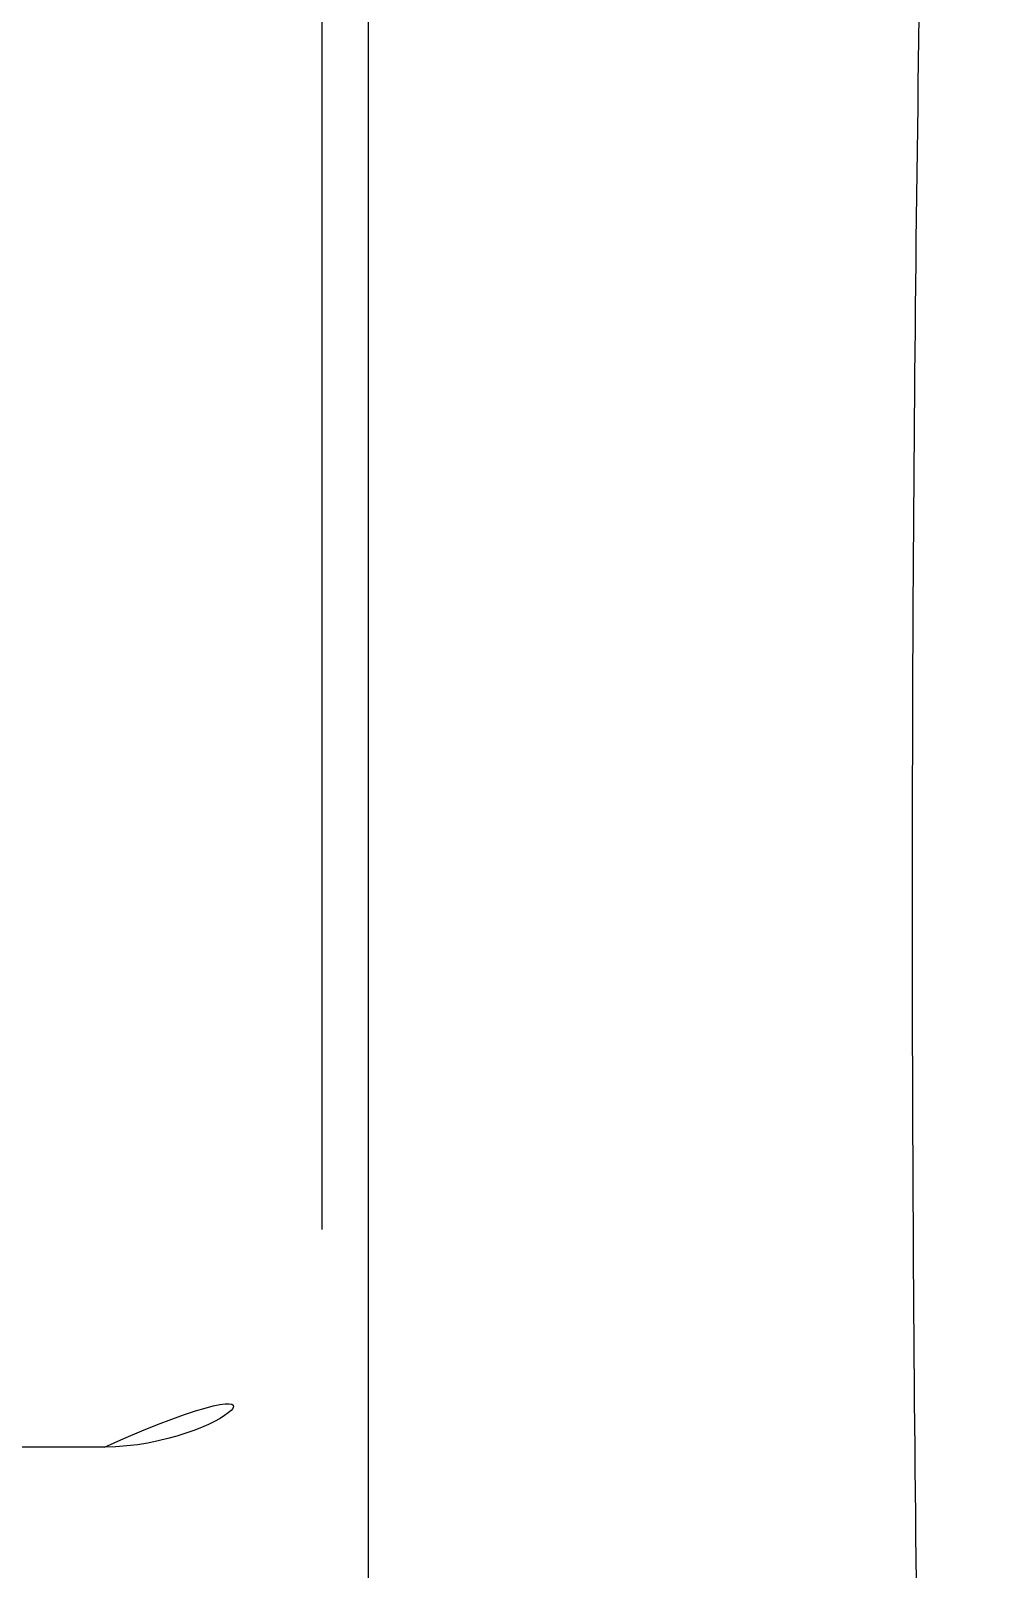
# Model space of a CAD drawing. Extents: x 16296660632 to 16296676784, y -37409619871 to -37409616699.
# Drawn here: x 16296675547.19 to 16296675577.86, y -37409617348.31 to -37409617298.78 of the extents above; entities that cross this region are included whole.
import ezdxf

# ---------------------------------------------------------------- set-up
doc = ezdxf.new("R2010")
doc.units = 0
doc.header["$LTSCALE"] = 10
doc.header["$MEASUREMENT"] = 0
for name, color, linetype in [('BODY', 7, 'CONTINUOUS'), ('MAKE2D VISIBLE LINES', 7, 'CONTINUOUS'), ('MAKE2D VISIBLE LINES - TANGENT', 7, 'CONTINUOUS')]:
    doc.layers.add(name, color=color, linetype=linetype)

msp = doc.modelspace()

# ---------------------------------------------------------------- linework, layer by layer
at = {"layer": 'BODY'}
for p, q in [((16296675556.565, -37409617254.377), (16296675556.565, -37409617337.377)), ((16296675549.565, -37409617344.377), (16296675434.565, -37409617344.377))]:
    msp.add_line(p, q, dxfattribs=at)
msp.add_arc((16296675549.565, -37409617337.377), 7, 270, 0, dxfattribs=at)
at = {"layer": 'MAKE2D VISIBLE LINES'}
for p, q in [((16296675558.065, -37409617313.603), (16296675558.065, -37409617267.727)), ((16296675558.065, -37409617399.577), (16296675558.065, -37409617313.603))]:
    msp.add_line(p, q, dxfattribs=at)
at = {"layer": 'MAKE2D VISIBLE LINES - TANGENT'}
msp.add_open_spline([(16296675577.861, -37409617417.465), (16296675577.478, -37409617410.153), (16296675576.813, -37409617395.381), (16296675575.865, -37409617365.262), (16296675575.396, -37409617327.105), (16296675575.859, -37409617288.907), (16296675576.808, -37409617258.703), (16296675577.476, -37409617243.846), (16296675577.861, -37409617236.488)], degree=3, knots=[0, 0, 0, 0, 21.968135, 44.358987, 90.400885, 136.438883, 158.953226, 181.054766, 181.054766, 181.054766, 181.054766], dxfattribs=at)

doc.saveas('drawing.dxf')
